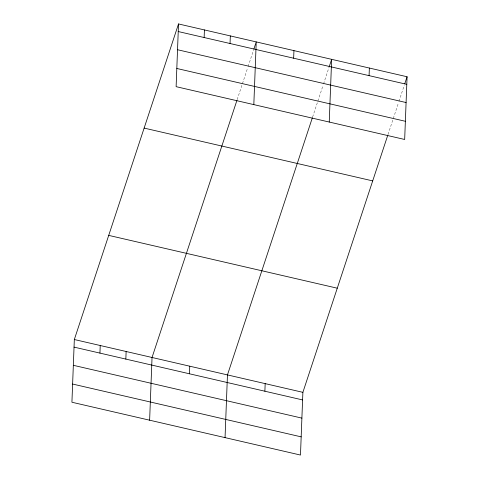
<?xml version="1.0" encoding="UTF-8"?>
<svg xmlns="http://www.w3.org/2000/svg" width="479" height="479" viewBox="0 0 479 479"><rect width="100%" height="100%" fill="white"/><g stroke="black" fill="none" stroke-linecap="round" stroke-linejoin="round"><path stroke-width="0.36" stroke-dasharray="2.4 1.8" d="M237.183 99.602L247.637 67.94M248.104 66.533L253.678 49.648M312.607 117.032L323.062 85.37M323.523 83.963L328.869 67.779M388.026 134.461L398.486 102.793M398.947 101.386L404.294 85.202"/><path stroke-width="0.72" d="M178.523 23.95L176.116 86.663L404.671 139.473L407.078 76.76L178.523 23.95L74.329 339.527L71.922 402.24L300.477 455.05L302.884 392.337L387.798 135.162M99.943 353.101L100.231 345.515M125.845 359.088L126.133 351.496M149.628 420.197L152.041 357.484L236.949 100.309M189.456 373.788L189.75 366.196M204.138 37.524L204.425 29.938M230.04 43.511L230.333 35.919M225.052 437.62L227.459 374.907L312.374 117.738M253.822 104.62L256.235 41.907L253.912 48.942M264.881 391.211L265.174 383.625M293.651 58.21L293.944 50.618M329.247 122.043L331.654 59.33L329.103 67.072M369.075 75.634L369.369 68.048M404.755 83.795L407.078 76.76M178.236 31.542L406.785 84.352M177.535 49.732L406.09 102.542M176.817 68.473L405.372 121.283M144.143 128.091L372.698 180.9M108.715 235.387L337.27 288.196M74.329 339.527L302.884 392.337M74.035 347.119L302.59 399.929M73.341 365.309L301.896 418.119M72.622 384.05L301.177 436.86"/></g></svg>
